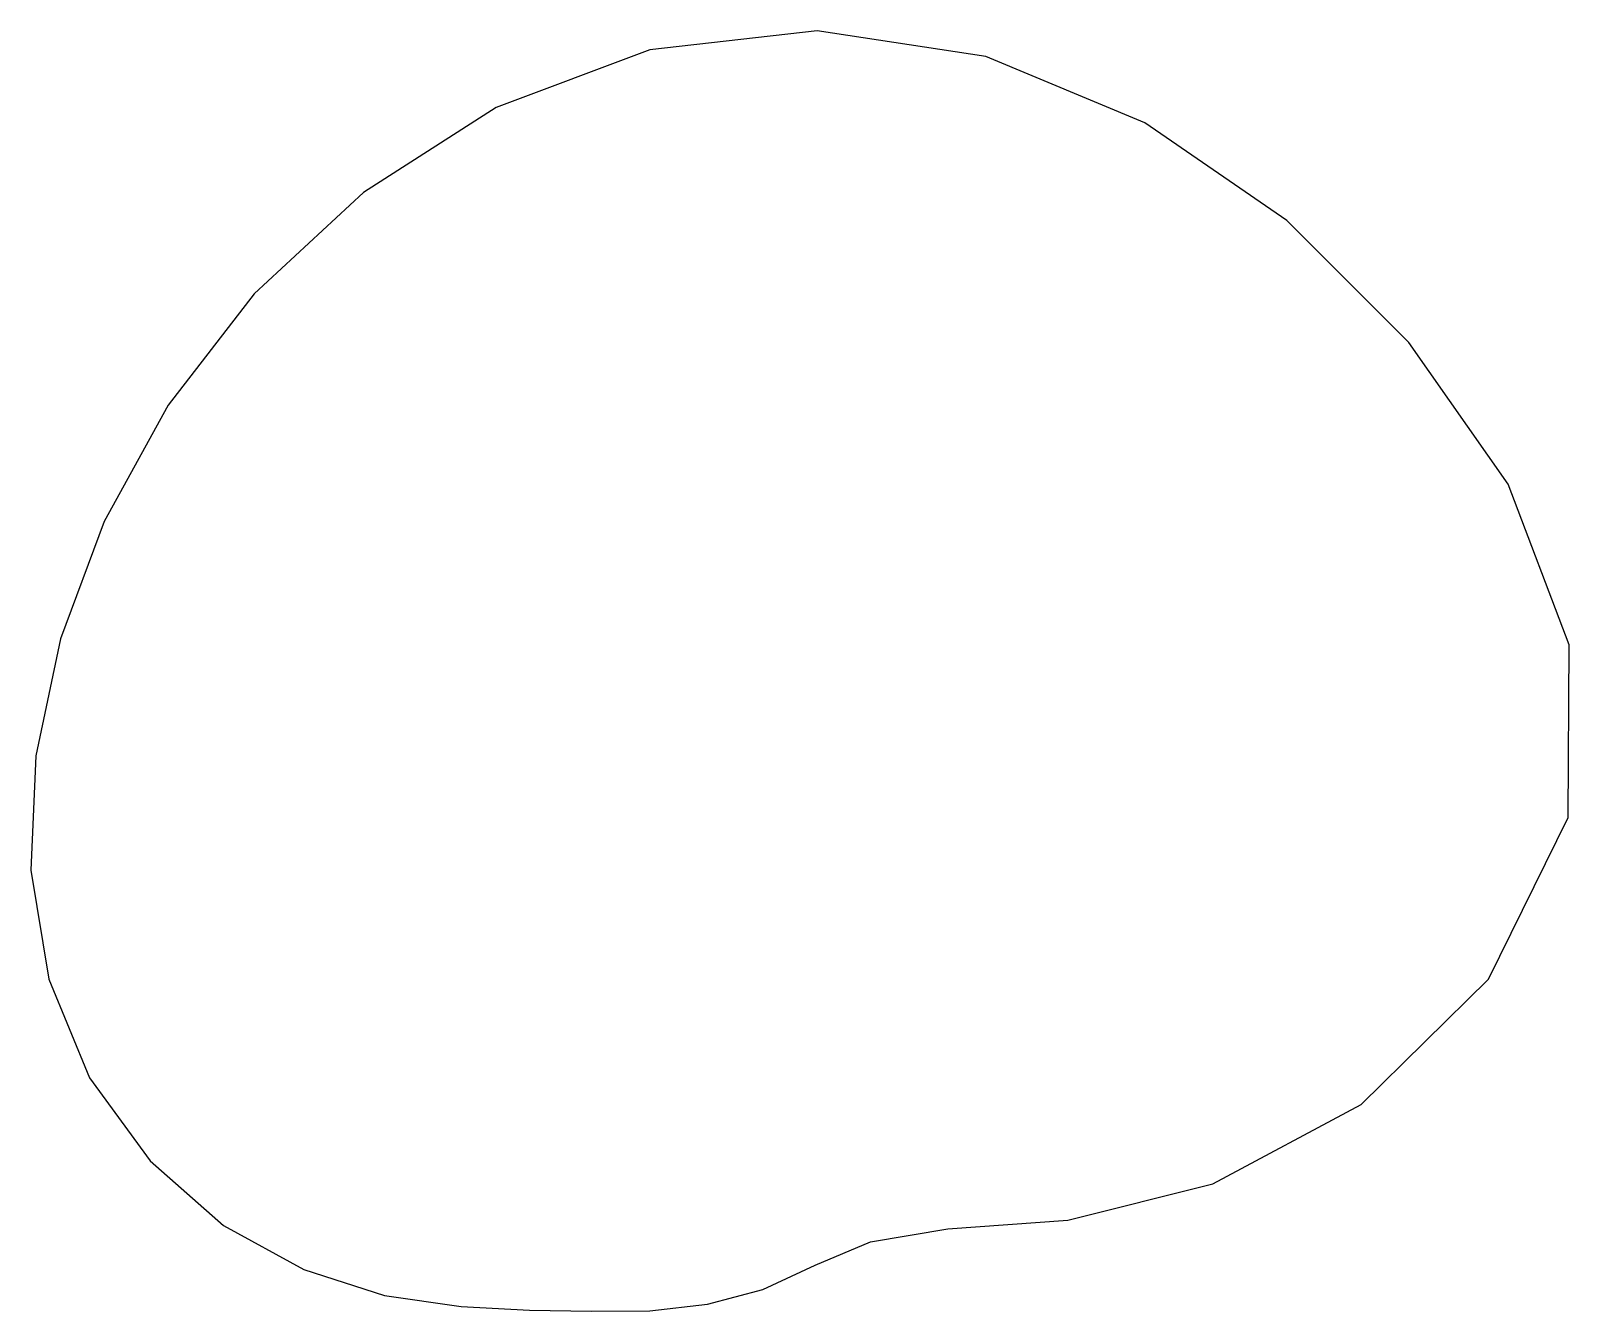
# Model space of a CAD drawing. Header units: metres. Extents: x -56 to 83, y -30 to 86.
import ezdxf

# ---------------------------------------------------------------- set-up
doc = ezdxf.new("R2010")
doc.units = ezdxf.units.M

msp = doc.modelspace()

# ---------------------------------------------------------------- linework, layer by layer
for p, q in [((15.2, 86.19), (0, 84.47)), ((30.52, 83.85), (15.2, 86.19)), ((0, 84.47), (-13.97, 79.21)), ((44.94, 77.83), (30.52, 83.85)), ((-13.97, 79.21), (-26.03, 71.5)), ((57.85, 68.94), (44.94, 77.83)), ((-26.03, 71.5), (-35.96, 62.28)), ((68.94, 57.85), (57.85, 68.94)), ((-35.96, 62.28), (-43.78, 52.17)), ((77.94, 45), (68.94, 57.85)), ((-43.78, 52.17), (-49.58, 41.6)), ((83.5, 30.39), (77.94, 45)), ((-49.58, 41.6), (-53.56, 30.92)), ((-53.56, 30.92), (-55.8, 20.31)), ((83.39, 14.7), (83.5, 30.39)), ((-55.8, 20.31), (-56.25, 9.92)), ((76.18, 0), (83.39, 14.7)), ((-56.25, 9.92), (-54.61, 0)), ((-54.61, 0), (-50.9, -8.97)), ((64.59, -11.39), (76.18, 0)), ((-50.9, -8.97), (-45.39, -16.52)), ((51.13, -18.61), (64.59, -11.39)), ((-45.39, -16.52), (-38.74, -22.37)), ((37.95, -21.91), (51.13, -18.61)), ((27.06, -22.7), (37.95, -21.91)), ((-38.74, -22.37), (-31.44, -26.38)), ((20.02, -23.86), (27.06, -22.7)), ((15, -25.98), (20.02, -23.86)), ((-31.44, -26.38), (-24.11, -28.74)), ((10.26, -28.19), (15, -25.98)), ((-24.11, -28.74), (-17.16, -29.73)), ((5.21, -29.54), (10.26, -28.19)), ((-17.16, -29.73), (-10.94, -30.07)), ((-10.94, -30.07), (-5.32, -30.17)), ((-5.32, -30.17), (0, -30.13)), ((0, -30.13), (5.21, -29.54))]:
    msp.add_line(p, q)

doc.saveas('drawing.dxf')
